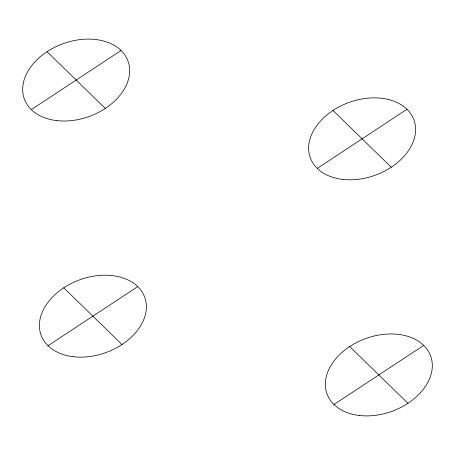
<?xml version="1.0" encoding="UTF-8"?>
<svg xmlns="http://www.w3.org/2000/svg" width="455" height="455" viewBox="0 0 455 455"><rect width="100%" height="100%" fill="white"/><g stroke="black" fill="none" stroke-linecap="round" stroke-linejoin="round"><path stroke-width="0.68" d="M31.298 109.627L121.041 50.516M48.02 345.72L137.763 286.61M317.237 168.39L406.98 109.28M333.959 404.484L423.702 345.373M332.986 110.463L391.232 167.207M47.047 51.694L105.293 108.444M349.707 346.556L407.953 403.306M63.768 287.793L122.014 344.537M56.989 120.655A55.174 38.675 -20.1 0 0 129.01 64.61A55.174 38.675 -20.1 0 0 42.514 54.941A55.174 38.675 -20.1 0 0 56.989 120.655M359.649 415.517A55.174 38.675 -20.1 0 0 431.664 359.473A55.174 38.675 -20.1 0 0 345.174 349.804A55.174 38.675 -20.1 0 0 359.649 415.517M73.71 356.754A55.174 38.675 -20.1 0 0 145.725 300.704A55.174 38.675 -20.1 0 0 59.235 291.041A55.174 38.675 -20.1 0 0 73.71 356.754M342.928 179.424A55.174 38.675 -20.1 0 0 414.949 123.373A55.174 38.675 -20.1 0 0 328.459 113.704A55.174 38.675 -20.1 0 0 342.928 179.424"/></g></svg>
